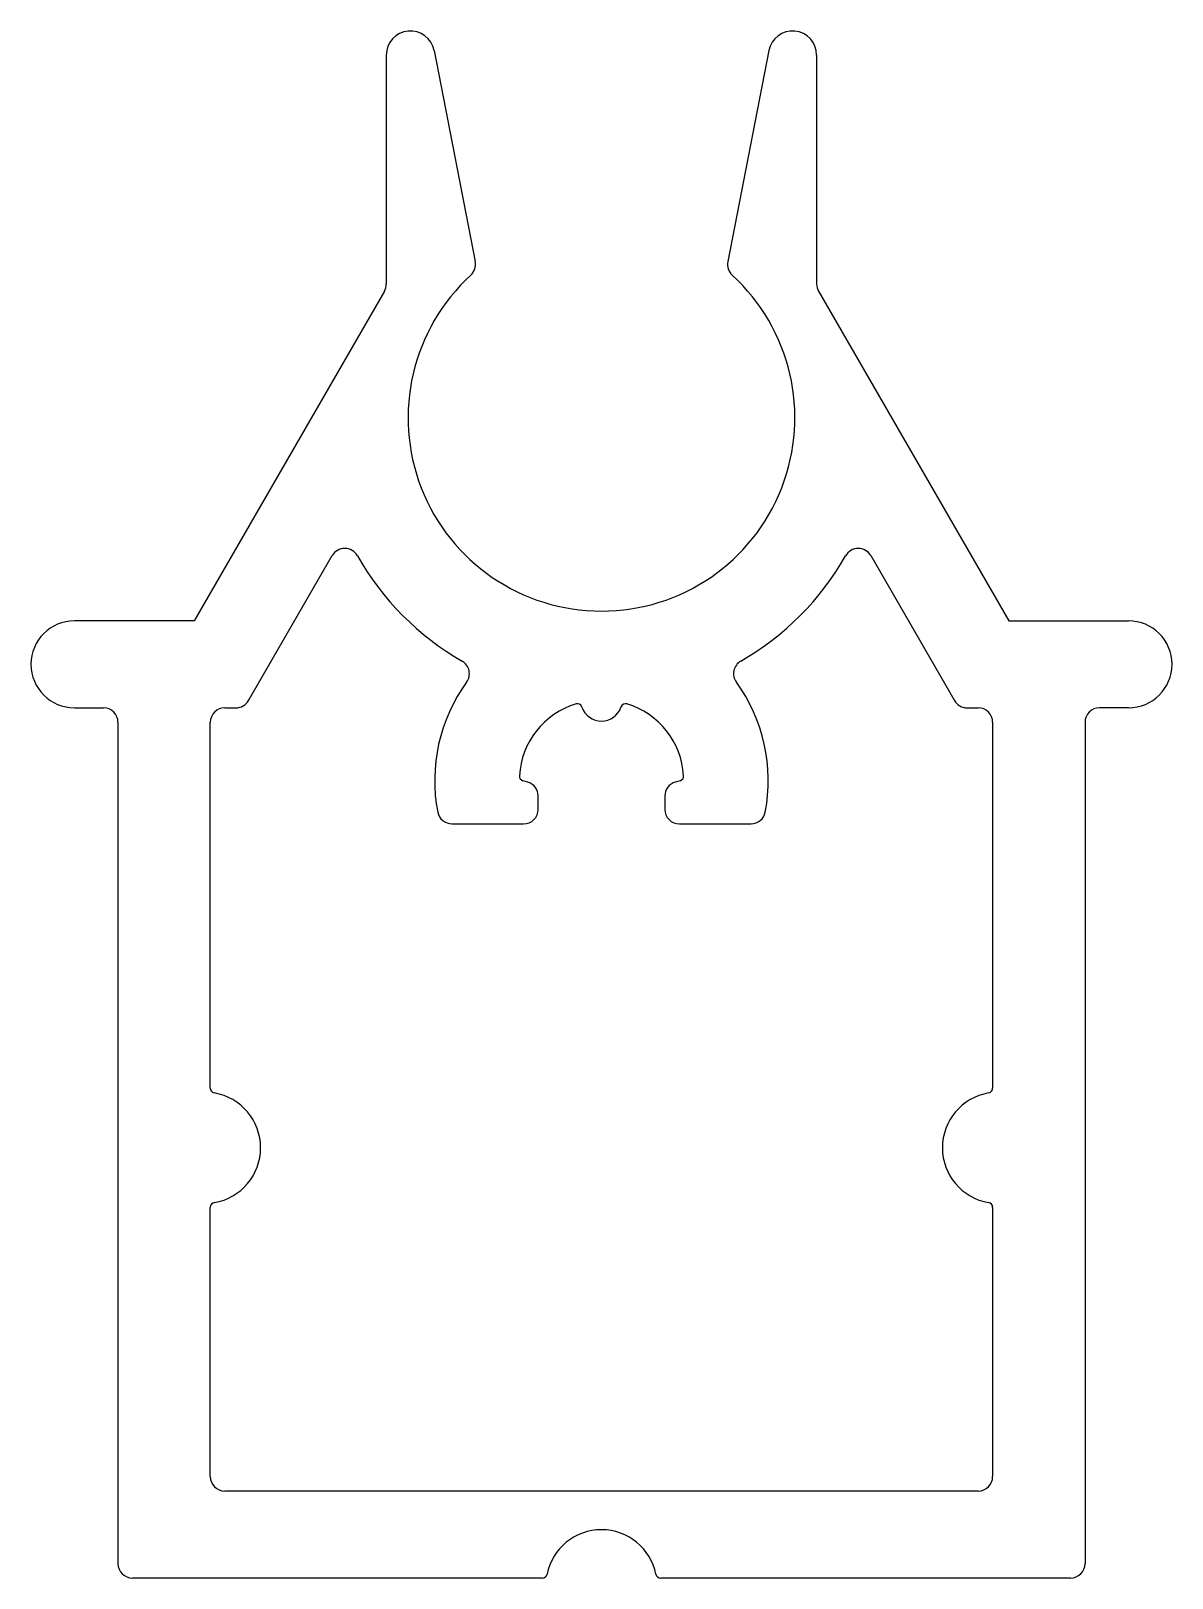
# Model space of a CAD drawing. Extents: x 2013.4 to 2037, y 1595.1 to 1627.1.
import ezdxf

# ---------------------------------------------------------------- set-up
doc = ezdxf.new("R2010")
doc.units = 0
doc.layers.get('0').update_dxf_attribs({"linetype": 'CONTINUOUS'})

msp = doc.modelspace()

# ---------------------------------------------------------------- linework, layer by layer
for p, q in [((2020.754, 1626.585), (2020.754, 1621.851)), ((2021.745, 1626.681), (2022.594, 1622.313)), ((2028.663, 1626.681), (2027.814, 1622.313)), ((2029.654, 1626.585), (2029.654, 1621.851)), ((2020.714, 1621.701), (2016.779, 1614.885)), ((2029.694, 1621.701), (2033.63, 1614.885)), ((2017.905, 1613.235), (2019.635, 1616.232)), ((2030.774, 1616.232), (2032.504, 1613.235)), ((2016.779, 1614.885), (2014.304, 1614.885)), ((2033.63, 1614.885), (2036.104, 1614.885)), ((2014.304, 1613.085), (2014.904, 1613.085)), ((2017.414, 1613.085), (2017.645, 1613.085)), ((2032.764, 1613.085), (2032.994, 1613.085)), ((2036.104, 1613.085), (2035.504, 1613.085)), ((2015.204, 1612.785), (2015.204, 1595.385)), ((2017.114, 1605.217), (2017.114, 1612.785)), ((2033.294, 1612.785), (2033.294, 1605.217)), ((2035.204, 1612.785), (2035.204, 1595.385)), ((2023.679, 1611.548), (2023.579, 1611.578)), ((2026.83, 1611.578), (2026.73, 1611.548)), ((2023.894, 1610.985), (2023.894, 1611.261)), ((2026.514, 1611.261), (2026.514, 1610.985)), ((2022.112, 1610.685), (2023.594, 1610.685)), ((2026.814, 1610.685), (2028.297, 1610.685)), ((2017.114, 1597.185), (2017.114, 1602.753)), ((2033.294, 1602.753), (2033.294, 1597.185)), ((2032.994, 1596.885), (2017.414, 1596.885)), ((2023.98, 1595.085), (2015.504, 1595.085)), ((2034.904, 1595.085), (2026.429, 1595.085))]:
    msp.add_line(p, q)
for centre, radius, start, end in [((2021.254, 1626.585), 0.5, 11, 180), ((2029.154, 1626.585), 0.5, 0, 169), ((2022.3, 1622.256), 0.3, 312.494, 11), ((2028.109, 1622.256), 0.3, 169, 227.506), ((2020.454, 1621.851), 0.3, 330, 360), ((2025.204, 1619.085), 4, 132.494, 47.506), ((2029.954, 1621.851), 0.3, 180, 210), ((2019.895, 1616.082), 0.3, 29.4924, 150), ((2030.514, 1616.082), 0.3, 30, 150.5076), ((2025.204, 1619.085), 5.8, 209.4924, 240.1962), ((2025.204, 1619.085), 5.8, 299.8038, 330.5076), ((2014.304, 1613.985), 0.9, 90, 270), ((2036.104, 1613.985), 0.9, 270, 90), ((2022.172, 1613.792), 0.3, 323.9502, 60.1962), ((2028.236, 1613.792), 0.3, 119.8038, 216.0498), ((2025.204, 1611.585), 3.45, 143.9502, 190.9806), ((2025.204, 1611.585), 3.45, 349.0194, 36.0498), ((2017.645, 1613.385), 0.3, 270, 330), ((2025.154, 1611.585), 1.65, 106.8005, 176.7164), ((2024.706, 1613.069), 0.1, 18.451, 106.8005), ((2025.702, 1613.069), 0.1, 73.1995, 161.549), ((2025.254, 1611.585), 1.65, 3.2836, 73.1995), ((2032.764, 1613.385), 0.3, 210, 270), ((2014.904, 1612.785), 0.3, 0, 90), ((2017.414, 1612.785), 0.3, 90, 180), ((2025.204, 1613.235), 0.425, 198.451, 341.549), ((2032.994, 1612.785), 0.3, 0, 90), ((2035.504, 1612.785), 0.3, 90, 180), ((2023.607, 1611.674), 0.1, 176.7164, 253.6105), ((2023.594, 1611.261), 0.3, 0, 73.6105), ((2026.814, 1611.261), 0.3, 106.3895, 180), ((2026.802, 1611.674), 0.1, 286.3895, 3.2836), ((2022.112, 1610.985), 0.3, 190.9806, 270), ((2023.594, 1610.985), 0.3, 270, 360), ((2026.814, 1610.985), 0.3, 180, 270), ((2028.297, 1610.985), 0.3, 270, 349.0194), ((2017.214, 1605.217), 0.1, 180, 260.3284), ((2033.194, 1605.217), 0.1, 279.6716, 0), ((2017.004, 1603.985), 1.15, 279.6716, 80.3284), ((2033.404, 1603.985), 1.15, 99.6716, 260.3284), ((2017.214, 1602.753), 0.1, 99.6716, 180), ((2033.194, 1602.753), 0.1, 0, 80.3284), ((2017.414, 1597.185), 0.3, 180, 270), ((2032.994, 1597.185), 0.3, 270, 360), ((2025.204, 1594.935), 1.15, 11.537, 168.463), ((2015.504, 1595.385), 0.3, 180, 270), ((2034.904, 1595.385), 0.3, 270, 360), ((2023.98, 1595.185), 0.1, 270, 348.463), ((2026.429, 1595.185), 0.1, 191.537, 270)]:
    msp.add_arc(centre, radius, start, end)

doc.saveas('drawing.dxf')
